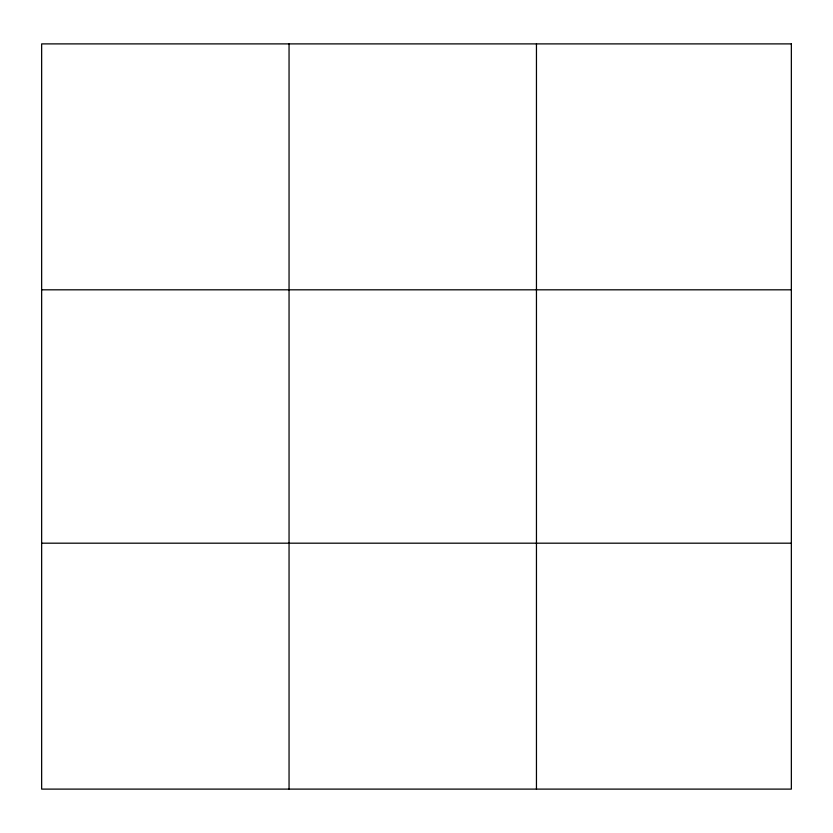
<?xml version="1.0" encoding="UTF-8"?>
<svg xmlns="http://www.w3.org/2000/svg" width="833" height="833" viewBox="0 0 833 833"><rect width="100%" height="100%" fill="white"/><g stroke="black" fill="none" stroke-linecap="round" stroke-linejoin="round"><path stroke-width="1.25" d="M289.051 789.111L289.051 43.889M536.452 789.111L536.452 43.889M41.65 289.811L791.35 289.811M41.65 543.189L791.35 543.189M791.35 43.889L791.35 789.111L41.65 789.111L41.65 43.889L791.35 43.889"/></g></svg>
